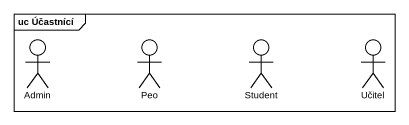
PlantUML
@startuml
mainframe uc Účastnící
actor Admin
actor Peo
actor Student
actor Učitel
@enduml
